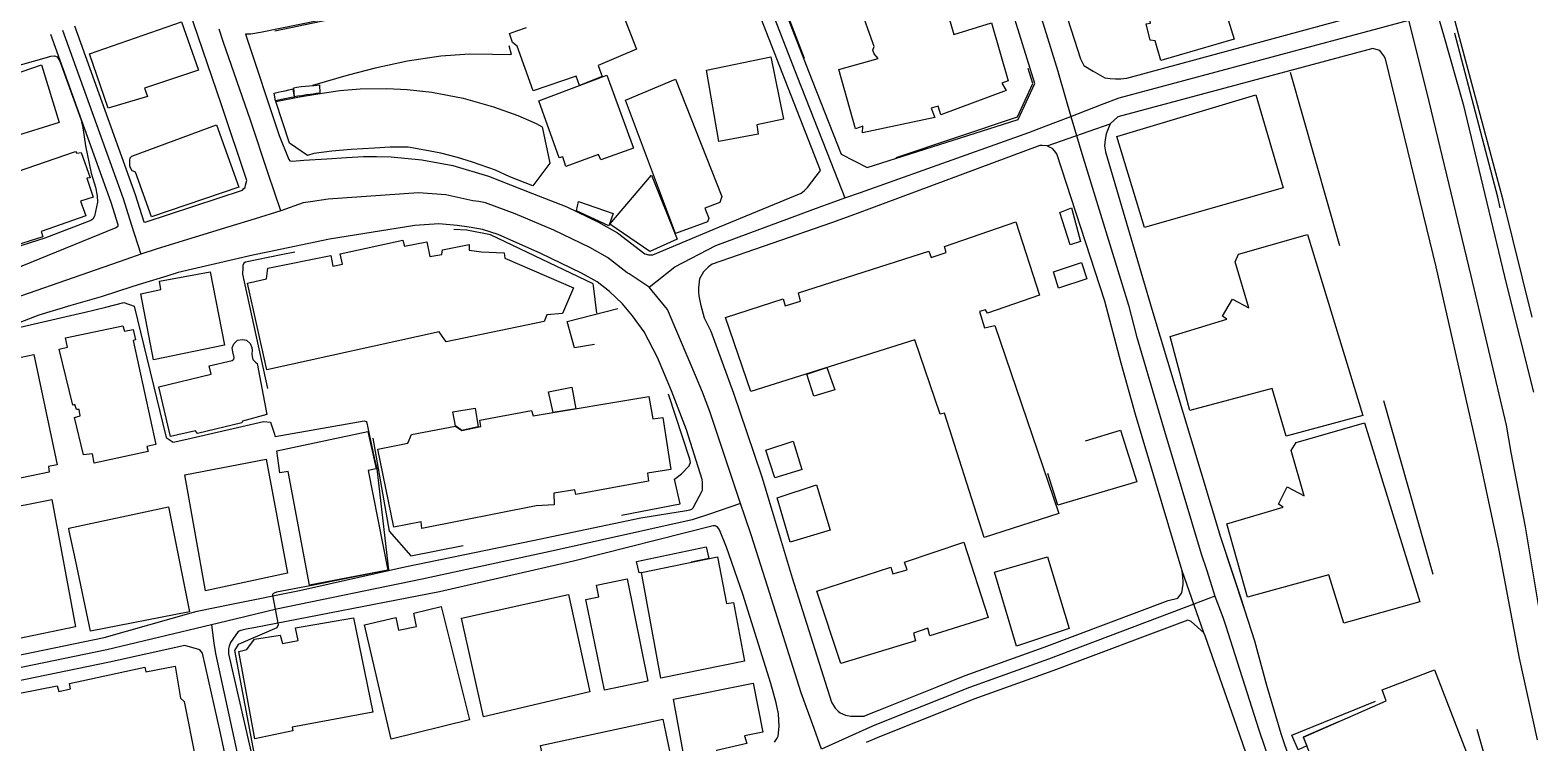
# Model space of a CAD drawing. Header units: millimetres. Extents: x 198785 to 203305, y 542885 to 545889.
# Drawn here: x 201891.8 to 202130.2, y 543112 to 543225.2 of the extents above; entities that cross this region are included whole.
import ezdxf

# ---------------------------------------------------------------- set-up
doc = ezdxf.new("R2010")
doc.units = ezdxf.units.MM
doc.linetypes.add('FENCE_25K', pattern=[54.3, 28.7, -9.2, -16.4])
doc.linetypes.add('HIDDEN_BULD_25K', pattern=[28.8, 18.4, -10.4])
for name, color, linetype in [('A0013111', 253, 'Continuous'), ('A0013117', 253, 'Continuous'), ('A0023217', 253, 'Continuous'), ('A0053326', 253, 'Continuous'), ('B0014111', 253, 'Continuous'), ('B0014112', 253, 'Continuous'), ('B0014113', 253, 'Continuous'), ('B0014115', 253, 'Continuous'), ('B0014116', 253, 'Continuous'), ('B0024120', 253, 'Continuous'), ('F0017111', 253, 'Continuous'), ('F0047224', 253, 'Continuous')]:
    doc.layers.add(name, color=color, linetype=linetype)

msp = doc.modelspace()

# ---------------------------------------------------------------- linework, layer by layer
at = {"layer": 'A0013111'}
msp.add_lwpolyline([(202130.59, 543179.55), (202125.95, 543198.15), (202118.29, 543226.74), (202108.65, 543261.19), (202101.59, 543283.99), (202092.06, 543315.21), (202081.77, 543349.38), (202071.38, 543383.85)], dxfattribs=at)
at = {"layer": 'A0013117'}
for points in [[(202030.09, 543483.42), (202030.04, 543483.12), (202030.47, 543481.87), (202036.86, 543463.29), (202040.38, 543453.53), (202042.47, 543447.7), (202043.09, 543446.13), (202049.74, 543429.42), (202056.71, 543413.25), (202060.52, 543404.32), (202062.64, 543399.27), (202064.78, 543394.1), (202067.47, 543386.62), (202079.99, 543345.89), (202082.46, 543338), (202089.94, 543314.14), (202104.45, 543266.49), (202112.55, 543238.17), (202114.69, 543230.64), (202116.45, 543224.45), (202119.59, 543213.39), (202126.48, 543184.67), (202130.77, 543167.6)], [(202006.58, 543241.74), (202015.53, 543218.65), (202020.71, 543205.45), (202024.88, 543203.31), (202048.87, 543210.97), (202051.53, 543216.7), (202040.54, 543252.02)], [(201898.84, 543225.85), (201908.48, 543199.03), (201909.86, 543194.68), (201910.07, 543194.64), (201925.54, 543199.75), (201925.78, 543199.99), (201925.96, 543200.17), (201926.04, 543200.5), (201926.25, 543201.24), (201922.22, 543213.31), (201919.24, 543222.01), (201917.77, 543226.31), (201916.43, 543230.22), (201912.04, 543242.76), (201901.27, 543239.12), (201892.6, 543236.19)], [(201940.66, 543227.29), (201928.41, 543224.79), (201926.89, 543224.51), (201926.01, 543224.51), (201931.39, 543208.43), (201932.94, 543204.61), (201933.05, 543204.41), (201933.5, 543204.35), (201935.31, 543204.5), (201938.96, 543204.71), (201942.08, 543204.93), (201944.78, 543205.06), (201946.88, 543205.06), (201949.19, 543205.01), (201954.08, 543204.55), (201959, 543203.66), (201964.65, 543201.97), (201971.66, 543199.22), (201977.09, 543197.08), (201982.12, 543194.66), (201985.18, 543192.96), (201989.52, 543189.59), (201990.08, 543189.44), (201990.39, 543189.44), (201990.78, 543189.44), (202001.36, 543193.89), (202014.35, 543199.25), (202014.89, 543199.68), (202015.37, 543200.16), (202017.43, 543202.87), (202011.81, 543217.2), (202002.87, 543240.24)], [(202054.69, 543233.31), (202058.77, 543220.59), (202059.3, 543219.53), (202060.76, 543218.65), (202062.63, 543217.59), (202063.46, 543217.47), (202064.31, 543217.43), (202065.16, 543217.45), (202066.11, 543217.52), (202105.24, 543228.11)], [(201870.55, 543201.14), (201873.43, 543192.56), (201875.89, 543185.23), (201876.19, 543184.86), (201876.52, 543184.64), (201880.25, 543183.99), (201881.14, 543184.01), (201887.91, 543186.62), (201905.47, 543193.81), (201905.78, 543194.05), (201905.81, 543194.22), (201904.69, 543197.75), (201895.08, 543224.5)], [(202131.4, 543112.31), (202128.57, 543125.33), (202125.3, 543142.46), (202122.13, 543157.36), (202115.32, 543187.55), (202108.8, 543214.31), (202107.27, 543220.63), (202107, 543221.09), (202106.49, 543221.74), (202106.17, 543221.97), (202105.75, 543222.11), (202105.22, 543222.27), (202064.72, 543211.4), (202063.46, 543210.27), (202062.83, 543208.68), (202062.67, 543207.78), (202062.58, 543206.76), (202062.72, 543205.82), (202070.12, 543180.78), (202076.4, 543159.86), (202081.04, 543144.54), (202082.78, 543139.28), (202084.4, 543134.37), (202084.85, 543133.02), (202086.44, 543128.05), (202088.33, 543121), (202090.6, 543113.34), (202093.52, 543104.7)], [(202052.3, 543206.81), (202025.13, 543196.69), (202022.28, 543195.62), (202019.17, 543194.54), (202000.22, 543187.94), (201999.64, 543187.55), (201999.32, 543187.2), (201998.86, 543186.76), (201998.21, 543185.61), (201998.03, 543184.18), (201998.05, 543183.56), (201998.09, 543182.91), (201998.37, 543181.62), (201998.95, 543179.4), (201999.99, 543177.33), (202003.63, 543167.45), (202005.68, 543161.34), (202008.1, 543154.12), (202009.6, 543149.22), (202010.41, 543146.57), (202012.93, 543138.08), (202019.18, 543118.32), (202019.75, 543117.38), (202020.23, 543116.87), (202020.56, 543116.63), (202021.43, 543116.26), (202022.24, 543116.11), (202024.36, 543116.11), (202024.95, 543116.36), (202026.69, 543117.04), (202035.99, 543120.77), (202040.41, 543122.54), (202053, 543127.05), (202072.69, 543134.47), (202074.25, 543134.87), (202074.86, 543135.72), (202075.1, 543137.09), (202075.1, 543137.62), (202074.91, 543139.21), (202067.53, 543164.04), (202065.26, 543172.24), (202062.66, 543182.06), (202055, 543205.52), (202054.65, 543205.98), (202054.3, 543206.35), (202053.82, 543206.54), (202053.45, 543206.77), (202052.69, 543206.81), (202052.3, 543206.81)], [(201873.49, 543122.42), (201903.56, 543128.6), (201917.78, 543132.65), (201918.36, 543132.78), (201923.79, 543133.88), (201934.59, 543136.07), (201951.36, 543139.86), (201971.68, 543144.01), (201988.87, 543147.6), (201996.15, 543148.8), (201996.66, 543148.89), (201996.98, 543149.02), (201997.2, 543149.21), (201998.64, 543151.9), (201998.66, 543152.05), (201998.69, 543152.4), (201998.69, 543152.94), (201998.67, 543153.27), (201998.62, 543153.71), (201996.12, 543161.63), (201993.76, 543167.8), (201991.5, 543173.1), (201989.38, 543177.18), (201987.53, 543179.76), (201985.94, 543181.64), (201983.91, 543183.6), (201981.95, 543185.13), (201979.44, 543186.55), (201972.99, 543189.67), (201966.18, 543192.7), (201963.72, 543193.47), (201961.56, 543193.82), (201959.68, 543194.13), (201956.74, 543194.35)], [(201956.74, 543194.35), (201952.94, 543194.09), (201939.37, 543191.91), (201929.51, 543189.86), (201927.22, 543189.39), (201921.24, 543188.01), (201915.33, 543186.62), (201913.54, 543186.07), (201909.68, 543184.88), (201907.97, 543184.34), (201903.07, 543182.79), (201898.24, 543181.37), (201893.2, 543179.87), (201888.49, 543178.04)], [(202000.36, 543146.34), (201978.19, 543140.74), (201956.85, 543135.85), (201927.36, 543130.12), (201926.14, 543129.93), (201925.29, 543129.73), (201924.85, 543129.54), (201923.65, 543127.81), (201923.43, 543127.2), (201923.3, 543126.81), (201923.32, 543125.98), (201927.5, 543107.76)], [(202010.13, 543111.98), (202010.57, 543112.57), (202010.7, 543112.89), (202010.88, 543114.42), (202010.75, 543116.45), (202010.4, 543118.22), (202009.55, 543121.27), (202005.09, 543135.47), (202002.49, 543142.96), (202001.36, 543145.71), (202001.12, 543146.08), (202000.92, 543146.25), (202000.68, 543146.34), (202000.36, 543146.34)], [(202087.49, 543103.26), (202083.64, 543114.47), (202078.59, 543128.88), (202078.4, 543129.35), (202076.37, 543131.15), (202075.81, 543131.37), (202054.38, 543123.29), (202041.83, 543118.8), (202037.48, 543117.06), (202028.16, 543113.32), (202026.47, 543112.66), (202024.7, 543111.9)], [(201916.4, 543127.31), (201904.39, 543124.68), (201874.31, 543118.5), (201847.9, 543112.97), (201844.69, 543111.84)], [(201925.31, 543098.25), (201922.03, 543113.39), (201919.18, 543126.11), (201918.78, 543126.62), (201916.4, 543127.31)]]:
    msp.add_lwpolyline(points, dxfattribs=at)
at = {"layer": 'A0023217'}
for points in [[(202023.69, 543323.08), (202024.69, 543320.05), (202025.74, 543316.87), (202025.77, 543316.79), (202027.73, 543310.06), (202043.89, 543255.09), (202055.15, 543218.65), (202055.32, 543218.08), (202057.25, 543211.46)], [(202002.41, 543246.49), (202003.12, 543244.8), (202004.73, 543240.99), (202013.67, 543217.92), (202019.07, 543204.16), (202021.29, 543198.48)], [(202057.25, 543211.46), (202062.09, 543213.33), (202064.94, 543214.43), (202106.06, 543225.42), (202110.99, 543226.74)], [(202132.9, 543125.83), (202129.51, 543146.22), (202127.24, 543158), (202126.48, 543162.35), (202120.9, 543186.11), (202114.2, 543213.85), (202111.87, 543223.2), (202110.99, 543226.74)], [(201896.96, 543225.18), (201906.58, 543198.39), (201907.87, 543194.34), (201909.39, 543189.53)], [(201931.63, 543196.43), (201929.65, 543202.35), (201926.81, 543210.87), (201922.55, 543223.23), (201921.83, 543225.33)], [(202021.29, 543198.48), (202023.78, 543199.37), (202050.56, 543208.88), (202052.87, 543209.77), (202057.25, 543211.46)], [(202057.25, 543211.46), (202058.14, 543208.41), (202058.97, 543205.54), (202066.39, 543181.42), (202067.69, 543176.51), (202071.96, 543161.95), (202077.97, 543141.88), (202078.83, 543139.24), (202080.15, 543135.15)], [(201990.22, 543184.28), (201987.02, 543186.4), (201986.71, 543186.6), (201983.56, 543189.04), (201980.78, 543190.6), (201975.04, 543193.38), (201968.92, 543195.96), (201964.19, 543197.72), (201963.11, 543197.9), (201962.17, 543198.05), (201957.87, 543199), (201953.51, 543199.32), (201939.16, 543198.31), (201936.35, 543197.87), (201935.18, 543197.69), (201931.63, 543196.43)], [(201990.22, 543184.28), (201994.3, 543187.52), (202000.79, 543190.91), (202017.66, 543197.19), (202018.55, 543197.51), (202021.29, 543198.48)], [(201931.63, 543196.43), (201927.55, 543195.17), (201923.39, 543193.88), (201912.7, 543190.63), (201911.81, 543190.34), (201909.39, 543189.53)], [(201909.39, 543189.53), (201906.98, 543188.7), (201882.01, 543180), (201878.92, 543178.86), (201876.72, 543178.05)], [(202004.73, 543149.91), (202003.68, 543153.08), (201999.87, 543164.54), (201998.7, 543167.63), (201997.57, 543170.28), (201993.11, 543180.74), (201990.22, 543184.28)], [(202004.73, 543149.91), (201999.78, 543148.22), (201997.04, 543147.29), (201974.93, 543142.38), (201954.11, 543137.85), (201930.97, 543133.1), (201924.37, 543131.51), (201920.61, 543130.6)], [(202017.61, 543110.86), (202016.43, 543114.13), (202014.37, 543119.79), (202009.01, 543136.78), (202006.45, 543144.76), (202005.4, 543147.91), (202004.73, 543149.91)], [(202080.15, 543135.15), (202076.79, 543133.88), (202053.69, 543125.17), (202041.12, 543120.67), (202036.74, 543118.91), (202027.42, 543115.18), (202025.71, 543114.51), (202023.57, 543113.54), (202017.61, 543110.86)], [(202080.15, 543135.15), (202081.37, 543131.84), (202081.84, 543130.56), (202087.12, 543113.9), (202091.07, 543102.22), (202093.67, 543093.86), (202094.26, 543091.73), (202098.18, 543077.61)], [(201920.61, 543130.6), (201918.21, 543130.03), (201903.97, 543126.64), (201873.9, 543120.46), (201844.92, 543114.39), (201841.06, 543113.58)], [(201920.61, 543130.6), (201921.02, 543127.69), (201921.25, 543126.05), (201926.03, 543104.13), (201931.43, 543079.35), (201932.42, 543074.79)]]:
    msp.add_lwpolyline(points, dxfattribs=at)
at = {"layer": 'A0053326'}
msp.add_lwpolyline([(202087.49, 543103.26), (202083.64, 543114.47), (202078.59, 543128.88), (202078.4, 543129.35), (202074.91, 543139.21), (202067.53, 543164.04), (202065.26, 543172.24), (202062.66, 543182.06), (202055, 543205.52), (202054.65, 543205.98), (202054.3, 543206.35), (202053.82, 543206.54), (202053.45, 543206.77), (202063.46, 543210.27), (202062.83, 543208.68), (202062.67, 543207.78), (202062.58, 543206.76), (202062.72, 543205.82), (202070.12, 543180.78), (202076.4, 543159.86), (202081.04, 543144.54), (202084.85, 543133.02), (202086.44, 543128.05), (202088.33, 543121), (202090.6, 543113.34), (202093.52, 543104.7)], dxfattribs=at)
at = {"layer": 'B0014111'}
for points in [[(201910.45, 543214.61), (201904.21, 543212.74), (201901.25, 543221.38), (201915.83, 543226.49), (201918.55, 543218.78), (201909.99, 543215.97), (201910.45, 543214.61)], [(201889.11, 543207.66), (201882.73, 543205.55), (201879.58, 543214.85), (201893.61, 543219.68), (201896.41, 543210.51), (201888.92, 543208.13), (201889.11, 543207.66)], [(202007.52, 543208.63), (202001.29, 543207.47), (201999.3, 543218.83), (202009.54, 543220.94), (202011.58, 543210.99), (202007.32, 543210.14), (202007.52, 543208.63)], [(201973.19, 543209.78), (201974.43, 543204), (201971.72, 543200.42), (201968.05, 543201.84), (201965.78, 543202.89), (201962.1, 543204.16), (201959.74, 543204.92), (201957.08, 543205.63), (201954.55, 543206.1), (201951.88, 543206.57), (201949.05, 543206.56), (201946.53, 543206.4), (201942.85, 543206.17), (201939.77, 543205.93), (201936.91, 543205.56), (201935.86, 543205.26), (201933.04, 543207.18), (201930.83, 543213.84), (201934.59, 543214.56), (201937.53, 543215.02), (201941.03, 543215.59), (201944.28, 543215.83), (201948.52, 543215.9), (201951.73, 543215.73), (201955.67, 543215.31), (201960.65, 543214.36), (201965.46, 543212.96), (201969.33, 543211.61), (201972.23, 543210.32), (201973.19, 543209.78)], [(201924.97, 543200.2), (201911.06, 543195.51), (201908.53, 543202.61), (201908.41, 543202.63), (201907.99, 543202.78), (201907.73, 543203.26), (201907.63, 543203.62), (201907.63, 543204.01), (201907.63, 543204.42), (201907.72, 543204.88), (201907.94, 543205.11), (201921.42, 543210.13), (201924.97, 543200.2)], [(201994.66, 543191.91), (201990.28, 543189.95), (201983.97, 543194.32), (201990.59, 543202.1), (201994.66, 543191.91)], [(202018.98, 543145.67), (202012.62, 543143.76), (202010.54, 543150.83), (202016.79, 543152.85), (202018.98, 543145.67)], [(202001.08, 543141.42), (202002.49, 543134.02), (202003.59, 543134.16), (202005.36, 543124.84), (201992.05, 543122.12), (201988.97, 543138.91), (202001.08, 543141.42)], [(201989.99, 543121.64), (201983.12, 543120.2), (201980.14, 543134.66), (201982.2, 543135.05), (201981.84, 543136.91), (201986.72, 543137.9), (201989.99, 543121.64)], [(202112.78, 543102.96), (202103.33, 543099.27), (202102.95, 543100.13), (202100.5, 543099.11), (202099.58, 543101.53), (202096.39, 543100.41), (202093.45, 543107.8), (202095.81, 543108.69), (202094.22, 543112.74), (202107.35, 543118.53), (202106.74, 543120.27), (202115.04, 543123.47), (202121.41, 543107.02), (202112.64, 543103.41), (202112.78, 543102.96)], [(202001.29, 543109.07), (201996.04, 543108.08), (201994.08, 543118.79), (202006.73, 543121.32), (202008.27, 543113.54), (202005.35, 543112.96), (202005.71, 543111.72), (202000.93, 543110.65), (202001.29, 543109.07)], [(201981.43, 543101.05), (201975.62, 543097.96), (201972.9, 543111.41), (201992.35, 543115.62), (201994.43, 543105.77), (201980.72, 543102.99), (201981.43, 543101.05)]]:
    msp.add_lwpolyline(points, dxfattribs=at)
at = {"layer": 'B0014112'}
for points in [[(201983.24, 543234.81), (201988.16, 543222.16), (201982.07, 543219.55)], [(201982.07, 543219.55), (201982.73, 543217.78), (201979.11, 543216.39), (201978.6, 543217.83), (201971.75, 543215.5), (201969.19, 543222.61), (201968.46, 543223.21), (201968.01, 543224.61), (201969.16, 543225.08), (201970.7, 543225.58)], [(201987.69, 543206.42), (201982.5, 543204.55), (201982.13, 543205.4), (201976.97, 543203.48), (201976.49, 543205.01), (201975.9, 543204.87), (201972.66, 543213.91), (201983.45, 543218.03), (201987.69, 543206.42)], [(201899.03, 543205.85), (201899.24, 543205.59), (201899.92, 543205.73), (201901.34, 543201.7), (201900.81, 543201.62), (201901.82, 543198.63), (201899.79, 543198), (201900.62, 543195.62), (201893.57, 543193.15), (201893.81, 543192.33), (201888.46, 543190.62), (201884.97, 543201.05), (201899.03, 543205.85)], [(201925.45, 543162.75), (201918.42, 543161.03), (201918.07, 543161.44), (201914.1, 543160.58), (201912.27, 543168.45), (201920.58, 543170.49), (201920.24, 543171.81), (201923.9, 543172.65), (201924.16, 543172.83), (201924.24, 543173.1), (201924.01, 543174.01), (201923.93, 543174.68), (201924.16, 543175.27), (201924.78, 543175.85), (201925.56, 543175.99), (201926.19, 543175.85), (201926.76, 543175.33), (201927.03, 543174.7), (201927.1, 543174.21), (201927.05, 543173.69), (201927.07, 543173.29), (201927.22, 543172.82), (201927.62, 543172.37), (201927.86, 543172.16), (201929.41, 543164.06), (201925.54, 543162.98), (201925.45, 543162.75)], [(202056.96, 543130.01), (202048.6, 543127.23), (202045.09, 543138.97), (202053.5, 543141.4), (202056.96, 543130.01)], [(201957.13, 543133.51), (201961.63, 543115.53), (201949.16, 543112.44), (201944.92, 543130.62), (201949.92, 543131.8), (201950.35, 543129.76), (201953.21, 543130.34), (201952.79, 543132.46), (201957.13, 543133.51)]]:
    msp.add_lwpolyline(points, dxfattribs=at)
at = {"layer": 'B0014113'}
for points in [[(201999.48, 543194.7), (201994.39, 543192.81), (201986.43, 543214.06), (201994.4, 543217.38), (202001.75, 543198.72), (202001.42, 543197.75), (201999.07, 543196.85), (201999.68, 543195.27), (201999.48, 543194.7)], [(202091.01, 543200.12), (202068.95, 543193.79), (202064.57, 543208.28), (202086.64, 543214.87), (202091.01, 543200.12)], [(201951.04, 543191.76), (201951.28, 543190.8), (201954.86, 543191.52), (201955.34, 543189.16), (201957.24, 543189.48), (201957.34, 543190.22), (201961.56, 543191.11), (201961.57, 543190.19), (201963.53, 543189.92), (201967.17, 543189.76), (201967.27, 543188.91), (201978.19, 543184.18), (201976.4, 543180.11), (201973.92, 543179.89), (201973.53, 543178.85), (201957.95, 543175.59), (201956.8, 543177.21), (201929.4, 543171.15), (201926.35, 543184.96), (201929.38, 543185.63), (201929.58, 543187.32), (201939.57, 543189.32), (201939.9, 543187.66), (201941.43, 543187.95), (201941.1, 543189.62), (201951.04, 543191.76)], [(201922.71, 543175.09), (201911.41, 543172.77), (201909.39, 543183.23), (201912.57, 543183.91), (201912.35, 543185.24), (201920.43, 543186.73), (201922.71, 543175.09)], [(201906.52, 543178.18), (201906.8, 543177.31), (201908.16, 543177.57), (201908.55, 543175.92), (201908.17, 543175.84), (201911.78, 543159.28), (201910.34, 543158.96), (201910.57, 543158.16), (201901.97, 543156.34), (201901.68, 543157.79), (201900.26, 543157.62), (201898.85, 543163.57), (201899.77, 543163.84), (201899.58, 543164.87), (201899.14, 543164.85), (201898.91, 543165.63), (201898.6, 543165.56), (201896.41, 543174.45), (201897.75, 543174.77), (201897.44, 543176.26), (201906.52, 543178.18)], [(201892.36, 543173.62), (201896.07, 543156.06), (201894.69, 543155.78), (201894.84, 543154.88), (201886.08, 543153.06), (201885.75, 543154.47), (201884.5, 543154.18), (201883.06, 543160.38), (201883.82, 543160.5), (201883.63, 543161.49), (201882.92, 543161.41), (201880.86, 543170.86), (201884.31, 543171.43), (201884.29, 543171.91), (201892.36, 543173.62)], [(201990.17, 543166.9), (201990.77, 543163.36), (201992.36, 543163.6), (201993.67, 543155.29), (201989.93, 543154.72), (201990.08, 543153.43), (201978.56, 543151.33), (201978.4, 543152.07), (201975.02, 543151.54), (201975.08, 543149.69), (201972.26, 543149.53), (201954.07, 543145.93), (201953.95, 543146.99), (201949.61, 543146.12), (201947.05, 543158.56), (201951.86, 543159.5), (201952.41, 543160.88), (201959.39, 543162.21), (201960.44, 543161.5), (201963.46, 543162.17), (201963.26, 543163.18), (201971.52, 543164.69), (201971.75, 543163.83), (201990.17, 543166.9)], [(201945.54, 543155.14), (201948.64, 543139.32), (201936.2, 543136.91), (201932.83, 543154.97), (201931.51, 543154.78), (201930.99, 543158.3), (201945.45, 543161.33), (201946.79, 543155.4), (201945.54, 543155.14)], [(201932.72, 543138.81), (201919.65, 543136), (201916.38, 543154.48), (201929.32, 543156.97), (201932.72, 543138.81)], [(201899.02, 543130.28), (201889.82, 543128.41), (201886.37, 543148.79), (201895.22, 543150.53), (201899.02, 543130.28)], [(201917.13, 543132.7), (201901.41, 543129.61), (201898.99, 543140.96), (201898.01, 543145.57), (201897.92, 543145.97), (201913.77, 543149.38), (201917.13, 543132.7)], [(201980.76, 543119.95), (201963.85, 543115.98), (201960.35, 543131.69), (201977.36, 543135.43), (201980.76, 543119.95)], [(201943.18, 543131.75), (201946.26, 543116.74), (201933.47, 543114.32), (201933.55, 543113.78), (201927.51, 543112.49), (201924.99, 543126.35), (201926.26, 543126.71), (201927.48, 543128.32), (201931.56, 543128.97), (201931.91, 543127.63), (201934.4, 543128.12), (201933.99, 543130.12), (201943.18, 543131.75)], [(201850.26, 543111.76), (201875.71, 543117.25), (201875.95, 543116.15), (201884.53, 543117.78), (201884.41, 543118.61), (201896.1, 543120.93), (201896.33, 543120.03), (201898.21, 543120.42), (201898.06, 543121.27), (201910.03, 543123.9), (201910.19, 543123.12), (201914.85, 543124.06)], [(201914.85, 543124.06), (201915.72, 543118.94), (201916.3, 543118.43), (201918.11, 543109.09)]]:
    msp.add_lwpolyline(points, dxfattribs=at)
at = {"layer": 'B0014115'}
for points in [[(202076.35, 543245.84), (202083.21, 543223.75), (202071.56, 543220.33), (202070.65, 543223.46), (202069.85, 543223.58), (202069.22, 543226.15), (202069.91, 543226.3), (202069.53, 543228.13), (202068.89, 543228.03), (202066.76, 543235.02), (202067.06, 543235.18), (202065.08, 543242.48), (202076.35, 543245.84)], [(202033.31, 543242.84), (202038.62, 543224.49), (202044.64, 543226.31), (202047.25, 543217.13), (202046.27, 543216.73), (202046.94, 543215.58), (202036.57, 543211.68), (202036.14, 543213.08), (202035.03, 543212.78), (202035.6, 543211.28), (202024.12, 543208.82), (202024.18, 543209.89), (202023, 543209.5), (202020.33, 543218.93), (202026.59, 543220.65), (202025.96, 543221.42), (202025.77, 543221.97), (202025.97, 543222.59), (202023.18, 543230.45)], [(202048.51, 543194.7), (202052.26, 543183.04), (202043.99, 543180.15), (202043.69, 543180.71), (202042.73, 543180.44), (202043.52, 543177.86), (202045.13, 543178.19), (202055.34, 543148.31), (202043.46, 543144.51), (202037.16, 543164.25), (202036.47, 543164.09), (202032.43, 543175.92), (202006.34, 543167.71), (202002.31, 543179.48), (202011.48, 543182.46), (202011.8, 543181.31), (202014.25, 543182.09), (202013.95, 543183.39), (202034.68, 543190), (202035.02, 543189), (202037.44, 543189.79), (202037.16, 543190.79), (202048.51, 543194.7)], [(202094.88, 543192.65), (202103.64, 543163.89), (202091.46, 543160.61), (202089.24, 543168.19), (202076.17, 543164.69), (202073, 543176.46), (202082.01, 543179.24), (202081.35, 543179.68), (202082.94, 543182.4), (202085.55, 543181.02), (202083.35, 543188.34), (202083.89, 543189.53), (202094.88, 543192.65)], [(202103.9, 543162.72), (202112.71, 543134.29), (202100.61, 543130.87), (202098.23, 543138.55), (202085.34, 543134.99), (202082.02, 543146.69), (202090.97, 543149.34), (202090.22, 543149.8), (202091.63, 543152.56), (202094.34, 543151.13), (202092.26, 543158.31), (202093.04, 543159.62), (202103.9, 543162.72)], [(202040.21, 543143.73), (202044.11, 543131.77), (202034.84, 543128.88), (202034.52, 543130.06), (202032.21, 543129.31), (202032.56, 543128.07), (202020.67, 543124.44), (202016.83, 543135.94), (202028.61, 543139.77), (202028.92, 543138.71), (202031.22, 543139.36), (202030.77, 543140.58), (202040.21, 543143.73)]]:
    msp.add_lwpolyline(points, dxfattribs=at)
at = {"layer": 'B0014116', "linetype": 'HIDDEN_BULD_25K', "flags": 128}
for points in [[(201931.27, 543214.04), (201930.81, 543213.94), (201930.57, 543215.16), (201931.24, 543215.3), (201931.71, 543215.43), (201932.31, 543215.54), (201932.93, 543215.68), (201933.55, 543215.86), (201933.77, 543214.52), (201933.33, 543214.45), (201932.55, 543214.3), (201931.75, 543214.14), (201931.27, 543214.04)], [(201934.37, 543214.66), (201933.84, 543214.55), (201933.7, 543216), (201934.19, 543216.1), (201934.88, 543216.19), (201935.57, 543216.25), (201936.18, 543216.34), (201936.92, 543216.39), (201937.81, 543216.45), (201937.87, 543215.14), (201937.26, 543215.08), (201936.78, 543215.01), (201936.35, 543214.96), (201935.7, 543214.87), (201934.98, 543214.75), (201934.37, 543214.66)], [(201984.48, 543196.03), (201983.81, 543194.07), (201978.64, 543196.43), (201978.99, 543197.93), (201984.48, 543196.03)], [(202058.79, 543191.54), (202057.1, 543191.01), (202055.49, 543196.18), (202057.32, 543196.89), (202058.79, 543191.54)], [(202059.76, 543185.65), (202055.29, 543184.16), (202054.5, 543186.74), (202058.93, 543188.23), (202059.76, 543185.65)], [(202019.71, 543167.98), (202016.39, 543166.99), (202015.24, 543170.49), (202018.46, 543171.51), (202019.71, 543167.98)], [(201978.55, 543164.98), (201974.94, 543164.38), (201974.22, 543167.65), (201977.93, 543168.39), (201978.55, 543164.98)], [(201963.04, 543162.09), (201960.44, 543161.52), (201959.39, 543162.23), (201958.97, 543164.46), (201962.56, 543165.07), (201963.04, 543162.09)], [(202067.72, 543153.33), (202055.15, 543149.64), (202052.63, 543157.67), (202065.12, 543161.58), (202067.72, 543153.33)], [(202014.5, 543155.3), (202010.2, 543153.98), (202008.74, 543158.38), (202013.1, 543159.79), (202014.5, 543155.3)], [(201988.95, 543138.92), (201988.59, 543138.87), (201988.16, 543140.69), (201999.28, 543143.01), (201999.71, 543141.15), (201988.95, 543138.92)], [(202094.74, 543111.35), (202093.37, 543110.72), (202092.38, 543113.05), (202107.14, 543119.07), (202107.32, 543118.54), (202094.19, 543112.75), (202094.74, 543111.35)]]:
    msp.add_lwpolyline(points, dxfattribs=at)
at = {"layer": 'B0024120', "linetype": 'FENCE_25K', "flags": 128}
for points in [[(202217.14, 542885.31), (202215.89, 542889.79), (202211.79, 542903.46), (202211.06, 542906.37), (202208.69, 542915.86), (202206.09, 542924.17), (202204, 542931.32), (202200.96, 542941.36), (202197.88, 542953.14), (202193.96, 542966.12), (202191.06, 542975.57), (202188.37, 542984.85), (202185.11, 542995.75), (202181.06, 543009.4), (202176.75, 543022.91), (202171.14, 543042), (202166.33, 543058.33), (202165.34, 543061.94), (202162.84, 543070.79), (202161.86, 543070.58), (202156.04, 543089.93), (202154.54, 543094.78), (202147.84, 543116.61), (202141.5, 543137.49), (202139.18, 543145.49), (202131.01, 543174.33), (202125.1, 543198.61), (202118.28, 543224.61), (202113.3, 543242.82), (202109.84, 543255.14), (202104.1, 543273.9), (202097.23, 543295.85), (202092.33, 543312.28), (202086.5, 543331.8), (202083.07, 543342.6), (202077.88, 543360.15), (202072.93, 543376.53), (202067.22, 543395.55), (202062.6, 543411.48), (202056.3, 543431.95), (202047.57, 543460.91), (202041.81, 543481.23), (202036.93, 543497.61), (202032.09, 543513.2), (202027.19, 543529.07), (202019.09, 543553.55), (202015.84, 543564.8), (202011.05, 543580.92), (202006.28, 543596.63), (202002.39, 543609.36), (201998.74, 543621.31), (201994.31, 543636.29), (201988.76, 543654.92), (201981.76, 543678.1), (201975.22, 543699.17), (201970.56, 543715.13), (201963.98, 543736.53), (201958.01, 543756.32), (201952.21, 543775.51), (201947.22, 543791.32), (201942.17, 543808.9), (201934.59, 543834.02), (201929.08, 543852.65), (201922.59, 543873.68), (201916.84, 543892.4), (201901.51, 543941.87), (201892.55, 543971.75), (201882.04, 544007.3), (201875.05, 544031.16), (201867.35, 544058.14), (201860.22, 544082.88), (201851.27, 544112.32), (201845.99, 544129.33), (201840.53, 544147.15), (201834.75, 544166.47), (201829.77, 544182.76), (201824.52, 544199.55), (201818.86, 544219.4), (201812.32, 544240.2), (201807.48, 544256.42), (201802.39, 544272.63), (201799.93, 544281.61), (201798.2, 544286.5), (201793.41, 544299.96), (201786.32, 544320.12), (201774.68, 544352.8), (201768.76, 544370.18), (201760.88, 544394.99), (201754.9, 544414.84), (201745.58, 544444.9), (201739.23, 544465.95), (201732.19, 544488.74), (201727.89, 544504.35), (201727.89, 544504.35)], [(202004.77, 543247.56), (202010.1, 543233.07), (202020.59, 543205.79), (202020.77, 543205.44), (202024.85, 543203.72), (202025.85, 543203.74), (202048.78, 543211.36), (202051.19, 543216.7), (202044.83, 543237.61)], [(201930.68, 543225.04), (201950.27, 543229.14), (201962.82, 543231.73), (201965.16, 543232.2), (201967.91, 543222.71)], [(202092.1, 543218.51), (202124.23, 543105.41), (202123.95, 543105), (202097.73, 543094.24)], [(201981.87, 543180.16), (201981.35, 543184.54), (201981.31, 543184.83), (201964.99, 543192.6), (201961.24, 543193.39), (201957.16, 543193.5), (201953.63, 543193.33), (201950.46, 543193.02), (201931.68, 543189.43), (201926.03, 543188.28), (201925.77, 543188.1), (201925.59, 543187.73), (201925.59, 543187.36), (201925.57, 543186.38), (201930.84, 543162.23), (201930.95, 543161.95), (201930.97, 543160.94), (201945.3, 543163.58), (201945.72, 543163.4), (201948.87, 543145.48), (201952.29, 543141.6), (201995.11, 543149.84), (201994.22, 543153.75), (201995.34, 543154.64), (201996.54, 543155.88), (201996.62, 543156.04), (201996.78, 543156.43), (201996.69, 543156.93), (201991.98, 543171.2), (201988.04, 543170.31), (201987.42, 543170.13), (201986.73, 543173.28)], [(201981.52, 543175.18), (201978.31, 543174.63), (201977.15, 543178.86), (201985.2, 543180.91)], [(201847.71, 543087.37), (201888.34, 543095.53), (201922.76, 543102.79), (201923.05, 543102.93), (201918.17, 543125.97)]]:
    msp.add_lwpolyline(points, dxfattribs=at)
at = {"layer": 'F0017111', "elevation": 30}
for points in [[(201885.51, 543218.31), (201894.04, 543220.73), (201895.1, 543221.04), (201895.69, 543221.1), (201896.11, 543220.93), (201896.52, 543220.25), (201899.83, 543210.99), (201899.96, 543210.59), (201900.09, 543210.01), (201900.57, 543206.77), (201901.51, 543202.43), (201902.2, 543200.18), (201902.45, 543198.85), (201902.49, 543197.82), (201902.05, 543195.61), (201901.78, 543195.12), (201901.46, 543194.9), (201894.12, 543192.09), (201889.31, 543190.54)], [(201888.83, 543177.63), (201899.61, 543180.09), (201900.32, 543180.25), (201903.82, 543181.12), (201906.68, 543181.85), (201908.34, 543181.3), (201913.42, 543160.42), (201914.54, 543159.65), (201916.71, 543160.14), (201928.88, 543162.92), (201930.02, 543162.82), (201930.57, 543161.09), (201930.74, 543160.55), (201944.88, 543163.07), (201945.29, 543162.92), (201946.47, 543157.17), (201946.9, 543155.39), (201948.74, 543139.38), (201948.68, 543139.29), (201936.29, 543136.82), (201930.95, 543135.8), (201930.59, 543135.67), (201930.39, 543135.55), (201930.35, 543135.48), (201930.33, 543135.43), (201930.31, 543135.35), (201931.2, 543130.59), (201931.03, 543130.13), (201924.88, 543127.51), (201924.28, 543126.55), (201928.12, 543106.32)]]:
    msp.add_lwpolyline(points, dxfattribs=at)
at = {"layer": 'F0047224'}
msp.add_lwpolyline([(201967.91, 543222.71), (201968.28, 543221.37), (201968.28, 543221.31), (201967.94, 543221.22), (201965.32, 543221.31), (201961.63, 543221.33), (201957.07, 543221.02), (201951.79, 543220.24), (201946.64, 543219.15), (201942.36, 543218.01), (201936.7, 543216.38)], dxfattribs=at)

doc.saveas('drawing.dxf')
